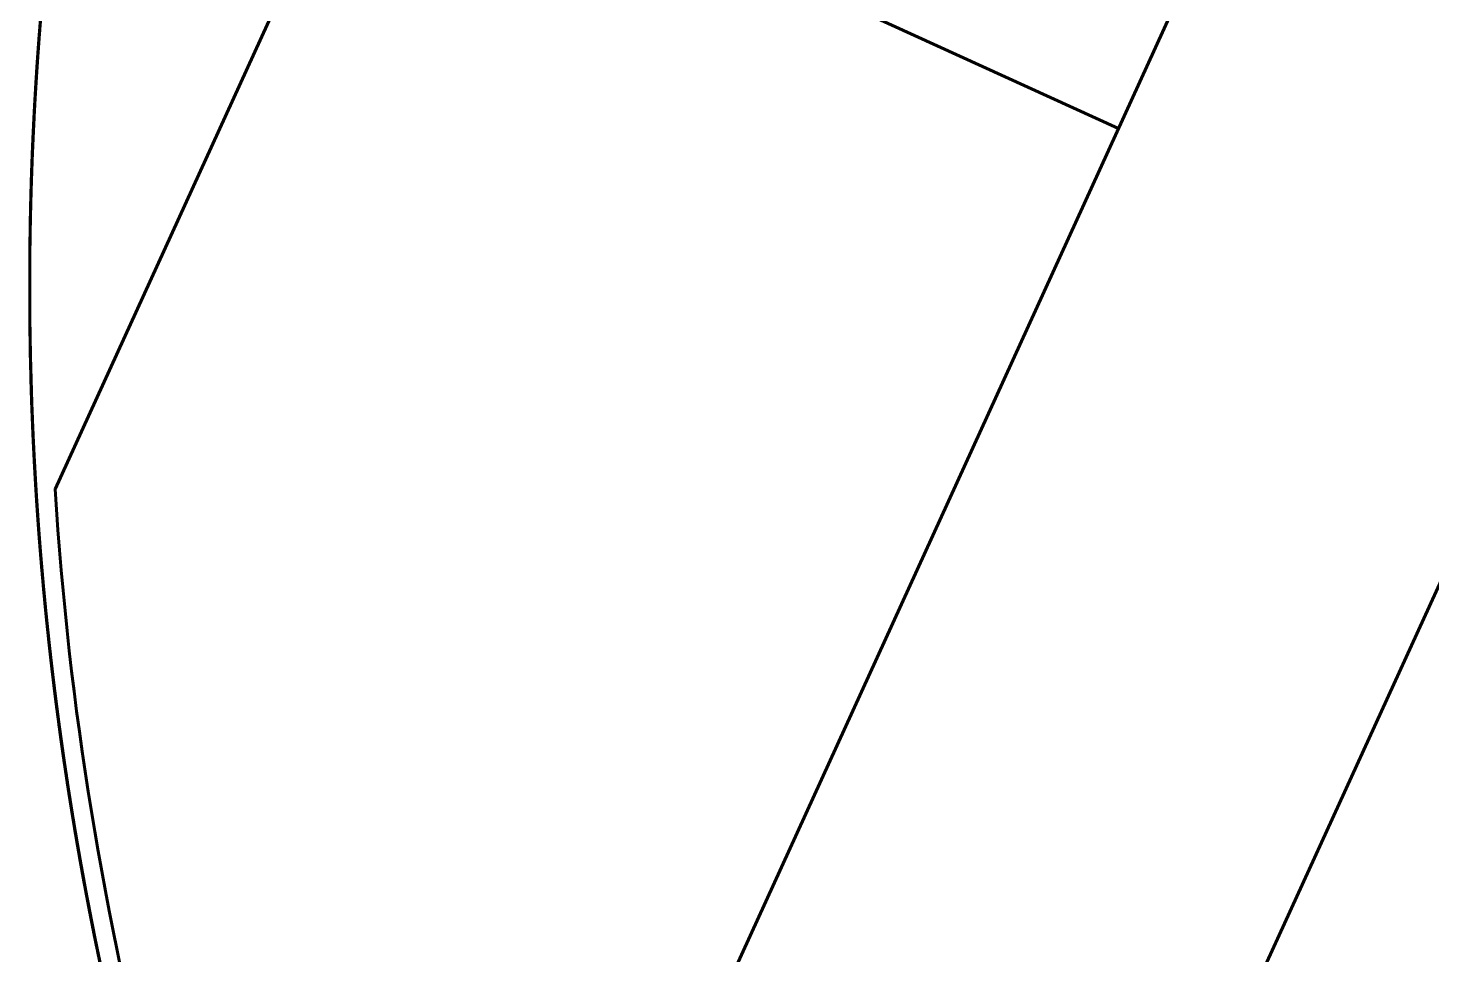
# Model space of a CAD drawing. Header units: millimetres. Extents: x 0 to 840, y 0 to 594.
# Drawn here: x 93.184 to 96.832, y 251.024 to 253.433 of the extents above; entities that cross this region are included whole.
import ezdxf

# ---------------------------------------------------------------- set-up
doc = ezdxf.new("R2010")
doc.units = ezdxf.units.MM
doc.linetypes.add('K5LT_BASIC', pattern=[0])
doc.layers.add('Системный слой', color=7, linetype='Continuous')

msp = doc.modelspace()

# ---------------------------------------------------------------- linework, layer by layer
at = {"layer": 'Системный слой', "color": 5, "linetype": 'K5LT_BASIC', "lineweight": 60, "true_color": 0x0000ff}
for p, q in [((100.47835, 262.95346), (93.21731, 247.03092)), ((101.61567, 262.43482), (94.35463, 246.51228)), ((94.91439, 255.87391), (93.25471, 252.23445)), ((96.018, 253.17247), (95.10814, 253.58739)), ((93.21406, 253.42494), (93.21291, 253.4099)), ((93.20832, 253.34646), (93.20521, 253.29901)), ((93.20497, 253.29528), (93.20351, 253.27129)), ((93.18924, 252.88739), (93.18875, 252.84788)), ((93.18975, 252.60589), (93.18997, 252.5941)), ((93.19189, 252.51504), (93.19226, 252.50275)), ((93.19288, 252.48298), (93.1941, 252.44779)), ((93.19355, 252.46324), (93.19397, 252.45149)), ((93.19737, 252.36875), (93.19813, 252.35273)), ((93.21654, 252.06802), (93.21952, 252.03235)), ((93.22128, 252.012), (93.22541, 251.96652)), ((93.25537, 251.69337), (93.25889, 251.66581)), ((93.25584, 251.68967), (93.25889, 251.66581)), ((93.25637, 251.68543), (93.26249, 251.63827)), ((93.25834, 251.67005), (93.26145, 251.64621)), ((93.25893, 251.66549), (93.26249, 251.63827)), ((93.25937, 251.66211), (93.26299, 251.63456)), ((93.31946, 251.27027), (93.32012, 251.26656)), ((93.31947, 251.27023), (93.32789, 251.22347)), ((93.31947, 251.27023), (93.32645, 251.23135)), ((93.32012, 251.26658), (93.32857, 251.21979)), ((93.3206, 251.26385), (93.32415, 251.24405))]:
    msp.add_line(p, q, dxfattribs=at)
msp.add_arc((101.73832, 252.76201), 8.5, 183.558416, 206.261997, dxfattribs=at)
for points, knots in [([(99.60669, 261.04203), (99.58233, 261.03576), (99.29992, 260.96172), (98.76682, 260.79236), (98.02918, 260.47944), (97.32403, 260.09893), (96.65753, 259.65418), (96.03552, 259.14906), (95.46345, 258.58802), (94.94634, 257.97596), (94.48869, 257.31824), (94.09454, 256.62063), (93.76732, 255.88922), (93.5099, 255.13043), (93.32454, 254.3509), (93.21285, 253.55745), (93.17583, 252.75704), (93.21378, 251.95667), (93.32639, 251.16336), (93.51266, 250.38404), (93.76588, 249.64046), (93.97681, 249.16697), (94.08896, 248.94235)], [0.9944152957, 0.9944152957, 0.9944152957, 0.9944152957, 0.9944302992, 0.9945894335, 0.9947485678, 0.9949077021, 0.9950668364, 0.9952259707, 0.995385105, 0.9955442393, 0.9957033736, 0.995862508, 0.9960216423, 0.9961807766, 0.9963399109, 0.9964990452, 0.9966581795, 0.9968173138, 0.9969764481, 0.9971355824, 0.9972947167, 0.997444463, 0.997444463, 0.997444463, 0.997444463]), ([(94.43906, 257.21435), (94.39288, 257.13864), (94.21249, 256.83228), (93.93047, 256.27682), (93.63611, 255.53158), (93.4127, 254.76209), (93.27777, 254.05656), (93.22833, 253.60832), (93.21406, 253.42494)], [0.95300248289, 0.95300248289, 0.95300248289, 0.95300248289, 0.95305537874, 0.95321451305, 0.95337364736, 0.95353278167, 0.95369191598, 0.95380162372, 0.95380162372, 0.95380162372, 0.95380162372]), ([(93.77876, 255.88416), (93.68231, 255.63827), (93.51135, 255.13503), (93.32593, 254.35826), (93.24449, 253.78333), (93.21766, 253.47124), (93.21406, 253.42494)], [0.5474236178, 0.5474236178, 0.5474236178, 0.5474236178, 0.5475811585, 0.54774029281, 0.54789942712, 0.5479271244, 0.5479271244, 0.5479271244, 0.5479271244]), ([(93.5475, 255.21412), (93.52972, 255.15475), (93.43885, 254.83876), (93.30738, 254.25721), (93.23724, 253.7153), (93.21501, 253.43715), (93.21406, 253.42494)], [0.98548180945, 0.98548180945, 0.98548180945, 0.98548180945, 0.98551877785, 0.98567791216, 0.98583704647, 0.98584434736, 0.98584434736, 0.98584434736, 0.98584434736]), ([(93.41387, 254.71291), (93.37108, 254.53031), (93.28197, 254.08455), (93.19727, 253.3676), (93.18313, 252.77796), (93.19363, 252.45575), (93.19598, 252.40022)], [0.97490405053, 0.97490405053, 0.97490405053, 0.97490405053, 0.97501591343, 0.97517504774, 0.97533418205, 0.97536732911, 0.97536732911, 0.97536732911, 0.97536732911]), ([(93.33093, 254.31707), (93.3122, 254.21584), (93.25152, 253.85105), (93.18792, 253.217), (93.18283, 252.41575), (93.25266, 251.61753), (93.37944, 250.92422), (93.49088, 250.50122), (93.53921, 250.33777)], [0.86817539014, 0.86817539014, 0.86817539014, 0.86817539014, 0.86823679185, 0.86839592616, 0.86855506047, 0.86871419478, 0.86887332909, 0.86897499228, 0.86897499228, 0.86897499228, 0.86897499228]), ([(93.33593, 254.34385), (93.29365, 254.11929), (93.24864, 253.8132), (93.22031, 253.50533), (93.21406, 253.42494)], [0.10982551316, 0.10982551316, 0.10982551316, 0.10982551316, 0.10996180777, 0.11000990144, 0.11000990144, 0.11000990144, 0.11000990144]), ([(93.3316, 254.32072), (93.32605, 254.29079), (93.27271, 253.99425), (93.23506, 253.69497), (93.21406, 253.42494)], [0.17391563845, 0.17391563845, 0.17391563845, 0.17391563845, 0.17393380013, 0.17409534869, 0.17409534869, 0.17409534869, 0.17409534869]), ([(93.32303, 254.27375), (93.2976, 254.13218), (93.25423, 253.85003), (93.22504, 253.56606), (93.21406, 253.42494)], [0.57979963221, 0.57979963221, 0.57979963221, 0.57979963221, 0.5798854233, 0.57996984802, 0.57996984802, 0.57996984802, 0.57996984802]), ([(93.29528, 254.11014), (93.27801, 254.00198), (93.24609, 253.7741), (93.22341, 253.54511), (93.21406, 253.42494)], [0.93230258622, 0.93230258622, 0.93230258622, 0.93230258622, 0.93236791852, 0.93243980797, 0.93243980797, 0.93243980797, 0.93243980797]), ([(93.28309, 254.03147), (93.26289, 253.8969), (93.23747, 253.69492), (93.21929, 253.49219), (93.21406, 253.42494)], [0.19533577087, 0.19533577087, 0.19533577087, 0.19533577087, 0.19541693189, 0.19545716446, 0.19545716446, 0.19545716446, 0.19545716446]), ([(93.27901, 254.00398), (93.2579, 253.86019), (93.20843, 253.45091), (93.17583, 252.77202), (93.20099, 252.22117), (93.22806, 251.93844), (93.22976, 251.9213)], [0.09921312429, 0.09921312429, 0.09921312429, 0.09921312429, 0.09929980904, 0.09945894335, 0.09961807766, 0.09962835305, 0.09962835305, 0.09962835305, 0.09962835305]), ([(93.27562, 253.98068), (93.25379, 253.82909), (93.2051, 253.41181), (93.17584, 252.72338), (93.20337, 252.18835), (93.22976, 251.9213)], [0.6332632008, 0.6332632008, 0.6332632008, 0.6332632008, 0.63335455124, 0.63351368555, 0.6336737469, 0.6336737469, 0.6336737469, 0.6336737469]), ([(93.27172, 253.95326), (93.24909, 253.7924), (93.2294, 253.61624), (93.2152, 253.43963), (93.21406, 253.42494)], [0.53714053573, 0.53714053573, 0.53714053573, 0.53714053573, 0.53723742839, 0.53724621652, 0.53724621652, 0.53724621652, 0.53724621652]), ([(93.26211, 253.88283), (93.25293, 253.81343), (93.23468, 253.66102), (93.22054, 253.50817), (93.21406, 253.42494)], [0.740091917014, 0.740091917014, 0.740091917014, 0.740091917014, 0.74013367282, 0.74018346619, 0.74018346619, 0.74018346619, 0.74018346619]), ([(93.26181, 253.88059), (93.25722, 253.84583), (93.23817, 253.69429), (93.22319, 253.54227), (93.21406, 253.42494)], [0.302175145202, 0.302175145202, 0.302175145202, 0.302175145202, 0.302196053469, 0.302266243221, 0.302266243221, 0.302266243221, 0.302266243221]), ([(93.25794, 253.85089), (93.25239, 253.80765), (93.23529, 253.66593), (93.22175, 253.5238), (93.21406, 253.42494)], [0.206052927302, 0.206052927302, 0.206052927302, 0.206052927302, 0.206078930618, 0.20613807233, 0.20613807233, 0.20613807233, 0.20613807233]), ([(93.24486, 253.74362), (93.23552, 253.66285), (93.22295, 253.53853), (93.21311, 253.41398), (93.21, 253.37046)], [0.900333424964, 0.900333424964, 0.900333424964, 0.900333424964, 0.900381922342, 0.900407947724, 0.900407947724, 0.900407947724, 0.900407947724]), ([(93.22416, 253.54405), (93.22115, 253.51124), (93.21538, 253.44417), (93.2104, 253.37703), (93.20807, 253.34273)], [0.804245147229, 0.804245147229, 0.804245147229, 0.804245147229, 0.804264799491, 0.80428530214, 0.80428530214, 0.80428530214, 0.80428530214]), ([(93.21406, 253.42494), (93.2107, 253.38175), (93.18901, 253.07237), (93.18323, 252.7024), (93.19682, 252.37639), (93.19991, 252.31698)], [0.69745983466, 0.69745983466, 0.69745983466, 0.69745983466, 0.69748567791, 0.69764481222, 0.69768029349, 0.69768029349, 0.69768029349, 0.69768029349]), ([(93.21406, 253.42494), (93.20374, 253.29225), (93.18204, 252.89285), (93.18954, 252.42104), (93.21497, 252.0837), (93.22124, 252.01251)], [0.84699254495, 0.84699254495, 0.84699254495, 0.84699254495, 0.84707192871, 0.84723106302, 0.84727368952, 0.84727368952, 0.84727368952, 0.84727368952]), ([(93.21406, 253.42494), (93.20333, 253.28693), (93.18172, 252.88215), (93.19015, 252.40784), (93.21583, 252.07336), (93.2219, 252.00499)], [0.66541711104, 0.66541711104, 0.66541711104, 0.66541711104, 0.66549968173, 0.66565881604, 0.66569975744, 0.66569975744, 0.66569975744, 0.66569975744]), ([(93.21406, 253.42494), (93.21112, 253.38707), (93.18951, 253.08305), (93.18337, 252.73162), (93.19509, 252.41871), (93.1972, 252.37244)], [0.87903526858, 0.87903526858, 0.87903526858, 0.87903526858, 0.87905792489, 0.8792170592, 0.87924468764, 0.87924468764, 0.87924468764, 0.87924468764]), ([(93.21406, 253.42494), (93.20681, 253.33167), (93.18476, 252.97195), (93.18564, 252.53546), (93.2069, 252.19363), (93.2126, 252.11817)], [0.59065075589, 0.59065075589, 0.59065075589, 0.59065075589, 0.59070655633, 0.59086569064, 0.59091082272, 0.59091082272, 0.59091082272, 0.59091082272]), ([(93.21406, 253.42494), (93.1941, 253.16831), (93.1836, 252.84468), (93.19146, 252.52128), (93.19383, 252.45526)], [0.35567078261, 0.35567078261, 0.35567078261, 0.35567078261, 0.35582431572, 0.35586372253, 0.35586372253, 0.35586372253, 0.35586372253]), ([(93.21406, 253.42494), (93.20598, 253.32102), (93.18656, 252.9941), (93.18595, 252.66641), (93.19426, 252.44337)], [0.22749988807, 0.22749988807, 0.22749988807, 0.22749988807, 0.22756206238, 0.22769519338, 0.22769519338, 0.22769519338, 0.22769519338]), ([(93.21406, 253.42494), (93.20579, 253.31853), (93.18683, 252.99698), (93.18606, 252.67469), (93.19368, 252.4595)], [0.67609801891, 0.67609801891, 0.67609801891, 0.67609801891, 0.67616168046, 0.67629011392, 0.67629011392, 0.67629011392, 0.67629011392]), ([(93.21406, 253.42494), (93.20518, 253.31072), (93.18955, 253.03928), (93.18688, 252.76736), (93.18967, 252.61012)], [0.94312071584, 0.94312071584, 0.94312071584, 0.94312071584, 0.94318905156, 0.94328285359, 0.94328285359, 0.94328285359, 0.94328285359]), ([(93.21406, 253.42494), (93.19574, 253.18927), (93.17758, 252.68727), (93.20365, 252.18551), (93.22976, 251.9213)], [0.00320082266, 0.00320082266, 0.00320082266, 0.00320082266, 0.0033418205, 0.00350018215, 0.00350018215, 0.00350018215, 0.00350018215]), ([(93.21406, 253.42494), (93.19883, 253.22904), (93.18726, 252.96122), (93.1883, 252.69328), (93.18947, 252.62187)], [0.82563072921, 0.82563072921, 0.82563072921, 0.82563072921, 0.82574793125, 0.82579053003, 0.82579053003, 0.82579053003, 0.82579053003]), ([(93.21406, 253.42494), (93.19739, 253.21057), (93.18512, 252.90315), (93.18944, 252.59568), (93.19224, 252.50329)], [0.72950255831, 0.72950255831, 0.72950255831, 0.72950255831, 0.7296308084, 0.72968594246, 0.72968594246, 0.72968594246, 0.72968594246]), ([(93.21406, 253.42494), (93.20311, 253.28409), (93.19294, 253.09189), (93.18928, 252.89952), (93.18876, 252.84841)], [0.03524354629, 0.03524354629, 0.03524354629, 0.03524354629, 0.03532781668, 0.03535830632, 0.03535830632, 0.03535830632, 0.03535830632]), ([(93.21406, 253.42494), (93.20825, 253.35014), (93.19746, 253.18301), (93.19159, 253.01563), (93.18984, 252.92321)], [0.686778926785, 0.686778926785, 0.686778926785, 0.686778926785, 0.686823679185, 0.686878813161, 0.686878813161, 0.686878813161, 0.686878813161]), ([(93.21406, 253.42494), (93.20968, 253.36861), (93.20076, 253.23706), (93.19489, 253.10533), (93.19253, 253.03003)], [0.78290709768, 0.78290709768, 0.78290709768, 0.78290709768, 0.782940802037, 0.782985737872, 0.782985737872, 0.782985737872, 0.782985737872]), ([(93.21406, 253.42494), (93.2062, 253.32386), (93.19832, 253.19223), (93.19348, 253.06048), (93.19253, 253.03004)], [0.857673452823, 0.857673452823, 0.857673452823, 0.857673452823, 0.857733927435, 0.857752091337, 0.857752091337, 0.857752091337, 0.857752091337]), ([(93.21406, 253.42494), (93.20987, 253.37109), (93.20206, 253.25661), (93.19656, 253.14199), (93.19429, 253.0813)], [0.334308966839, 0.334308966839, 0.334308966839, 0.334308966839, 0.33434118396, 0.334377408787, 0.334377408787, 0.334377408787, 0.334377408787]), ([(93.21406, 253.42494), (93.2101, 253.37393), (93.20241, 253.26212), (93.19692, 253.15017), (93.19459, 253.0893)], [0.964482531592, 0.964482531592, 0.964482531592, 0.964482531592, 0.964513049013, 0.964549380595, 0.964549380595, 0.964549380595, 0.964549380595]), ([(93.21406, 253.42494), (93.21335, 253.41584), (93.20534, 253.31066), (93.19928, 253.20533), (93.19537, 253.10906)], [0.259542611706, 0.259542611706, 0.259542611706, 0.259542611706, 0.259548058562, 0.259605529577, 0.259605529577, 0.259605529577, 0.259605529577]), ([(93.21406, 253.42494), (93.21029, 253.37642), (93.20301, 253.27118), (93.19768, 253.16583), (93.19537, 253.10906)], [0.515884400751, 0.515884400751, 0.515884400751, 0.515884400751, 0.515913430936, 0.515947318706, 0.515947318706, 0.515947318706, 0.515947318706]), ([(93.2138, 253.4216), (93.20871, 253.35572), (93.20186, 253.25157), (93.19692, 253.14732), (93.19537, 253.10906)], [0.419756896329, 0.419756896329, 0.419756896329, 0.419756896329, 0.419796308084, 0.419819147772, 0.419819147772, 0.419819147772, 0.419819147772]), ([(93.21406, 253.42494), (93.21233, 253.4027), (93.20514, 253.30532), (93.19962, 253.20781), (93.19636, 253.13255)], [0.34498987472, 0.34498987472, 0.34498987472, 0.34498987472, 0.345003182686, 0.345048118521, 0.345048118521, 0.345048118521, 0.345048118521]), ([(93.21406, 253.42494), (93.21131, 253.38956), (93.205, 253.30125), (93.20005, 253.21286), (93.19759, 253.15987)], [0.430437137735, 0.430437137735, 0.430437137735, 0.430437137735, 0.430458306811, 0.430489943296, 0.430489943296, 0.430489943296, 0.430489943296]), ([(93.21406, 253.42494), (93.21294, 253.41051), (93.20661, 253.32629), (93.20152, 253.24198), (93.19816, 253.17208)], [0.077967177793, 0.077967177793, 0.077967177793, 0.077967177793, 0.077975811585, 0.078017553761, 0.078017553761, 0.078017553761, 0.078017553761]), ([(93.21406, 253.42494), (93.21275, 253.40803), (93.20813, 253.34635), (93.20419, 253.28462), (93.20168, 253.23981)], [0.526565308633, 0.526565308633, 0.526565308633, 0.526565308633, 0.526575429663, 0.526602199802, 0.526602199802, 0.526602199802, 0.526602199802]), ([(93.21406, 253.42494), (93.21172, 253.39489), (93.20857, 253.35132), (93.20575, 253.30772), (93.2049, 253.29421)], [0.612012571648, 0.612012571648, 0.612012571648, 0.612012571648, 0.612030553788, 0.612038627863, 0.612038627863, 0.612038627863, 0.612038627863]), ([(93.20753, 253.33473), (93.19851, 253.20039), (93.18945, 252.99179), (93.18803, 252.78305), (93.18849, 252.70896)], [0.83632962108, 0.83632962108, 0.83632962108, 0.83632962108, 0.83640992998, 0.83645412223, 0.83645412223, 0.83645412223, 0.83645412223]), ([(93.20753, 253.33474), (93.2008, 253.23451), (93.19297, 253.07616), (93.18954, 252.91768), (93.18888, 252.85961)], [0.39841239647, 0.39841239647, 0.39841239647, 0.39841239647, 0.39847231063, 0.398506946088, 0.398506946088, 0.398506946088, 0.398506946088]), ([(93.2049, 253.29421), (93.19621, 253.15485), (93.18085, 252.74859), (93.19595, 252.29827), (93.22323, 251.98902), (93.22739, 251.94557)], [0.74020952235, 0.74020952235, 0.74020952235, 0.74020952235, 0.74029280713, 0.74045194144, 0.74047797784, 0.74047797784, 0.74047797784, 0.74047797784]), ([(93.20497, 253.29528), (93.19855, 253.19254), (93.1907, 253.01565), (93.18835, 252.83862), (93.18832, 252.76453)], [0.93246565111, 0.93246565111, 0.93246565111, 0.93246565111, 0.93252705283, 0.9325712451, 0.9325712451, 0.9325712451, 0.9325712451]), ([(93.20399, 253.27928), (93.19791, 253.17902), (93.18657, 252.91509), (93.18748, 252.65086), (93.19274, 252.48727)], [0.30229527385, 0.30229527385, 0.30229527385, 0.30229527385, 0.30235518778, 0.30245281434, 0.30245281434, 0.30245281434, 0.30245281434]), ([(93.19586, 253.12081), (93.18832, 252.94126), (93.18566, 252.68753), (93.1943, 252.43404), (93.19777, 252.36021)], [0.07802775842, 0.07802775842, 0.07802775842, 0.07802775842, 0.07813494589, 0.07817903181, 0.07817903181, 0.07817903181, 0.07817903181]), ([(93.19586, 253.12081), (93.1922, 253.03379), (93.18776, 252.86748), (93.18817, 252.70112), (93.18947, 252.62187)], [0.558668612873, 0.558668612873, 0.558668612873, 0.558668612873, 0.558720560153, 0.558767833044, 0.558767833044, 0.558767833044, 0.558767833044]), ([(93.19537, 253.10906), (93.19382, 253.0708), (93.18997, 252.95723), (93.18838, 252.8436), (93.18833, 252.76827)], [0.483904595019, 0.483904595019, 0.483904595019, 0.483904595019, 0.483927434755, 0.48397237064, 0.48397237064, 0.48397237064, 0.48397237064]), ([(93.1957, 253.11707), (93.19355, 253.06546), (93.19077, 252.97966), (93.18927, 252.89383), (93.18888, 252.85963)], [0.120752133837, 0.120752133837, 0.120752133837, 0.120752133837, 0.120782940802, 0.120803337093, 0.120803337093, 0.120803337093, 0.120803337093]), ([(93.19429, 253.0813), (93.18778, 252.90706), (93.18612, 252.66259), (93.19495, 252.41838), (93.19833, 252.34847)], [0.34505831666, 0.34505831666, 0.34505831666, 0.34505831666, 0.345162317, 0.34520406586, 0.34520406586, 0.34520406586, 0.34520406586]), ([(93.19459, 253.0893), (93.19226, 253.02844), (93.18817, 252.88048), (93.18793, 252.73247), (93.18912, 252.64538)], [0.024629487384, 0.024629487384, 0.024629487384, 0.024629487384, 0.024665817951, 0.024717764945, 0.024717764945, 0.024717764945, 0.024717764945]), ([(93.19343, 253.05753), (93.19161, 253.00476), (93.18938, 252.91692), (93.18851, 252.82907), (93.18838, 252.79401)], [0.473233939718, 0.473233939718, 0.473233939718, 0.473233939718, 0.473265436028, 0.473286344209, 0.473286344209, 0.473286344209, 0.473286344209]), ([(93.19253, 253.03004), (93.19157, 252.9996), (93.18971, 252.9282), (93.18875, 252.85678), (93.18849, 252.81582)], [0.387792144728, 0.387792144728, 0.387792144728, 0.387792144728, 0.387810311903, 0.387834745099, 0.387834745099, 0.387834745099, 0.387834745099]), ([(93.19041, 252.95099), (93.18857, 252.86783), (93.18724, 252.69078), (93.19141, 252.51378), (93.19517, 252.41999)], [0.90049144666, 0.90049144666, 0.90049144666, 0.90049144666, 0.90054105665, 0.90059704049, 0.90059704049, 0.90059704049, 0.90059704049]), ([(93.19013, 252.93752), (93.1891, 252.8877), (93.18816, 252.8076), (93.18834, 252.7275), (93.18857, 252.69723)], [0.28100146736, 0.28100146736, 0.28100146736, 0.28100146736, 0.281031190325, 0.281049244814, 0.281049244814, 0.281049244814, 0.281049244814]), ([(93.18962, 252.91097), (93.18946, 252.90169), (93.1851, 252.62565), (93.19558, 252.30452), (93.22277, 251.99402), (93.22703, 251.94934)], [0.29168765568, 0.29168765568, 0.29168765568, 0.29168765568, 0.29169318905, 0.29185232336, 0.29187909368, 0.29187909368, 0.29187909368, 0.29187909368]), ([(93.18984, 252.92321), (93.1881, 252.83079), (93.18767, 252.66834), (93.19187, 252.50595), (93.19454, 252.43601)], [0.804368799794, 0.804368799794, 0.804368799794, 0.804368799794, 0.8044239338, 0.80446568266, 0.80446568266, 0.80446568266, 0.80446568266]), ([(93.18936, 252.89489), (93.18831, 252.82758), (93.18789, 252.71537), (93.18968, 252.60317), (93.19075, 252.55831)], [0.270329036169, 0.270329036169, 0.270329036169, 0.270329036169, 0.270369191598, 0.270395961847, 0.270395961847, 0.270395961847, 0.270395961847]), ([(93.18835, 252.7843), (93.18822, 252.73283), (93.1888, 252.64165), (93.19085, 252.55049), (93.19201, 252.51081)], [0.622820985979, 0.622820985979, 0.622820985979, 0.622820985979, 0.622851686824, 0.622875368835, 0.622875368835, 0.622875368835, 0.622875368835]), ([(93.18832, 252.76453), (93.18831, 252.70647), (93.18916, 252.62062), (93.1913, 252.5348), (93.19213, 252.50703)], [0.708272179448, 0.708272179448, 0.708272179448, 0.708272179448, 0.708306810949, 0.708323383065, 0.708323383065, 0.708323383065, 0.708323383065]), ([(93.18833, 252.75277), (93.18838, 252.70647), (93.18928, 252.60869), (93.19186, 252.51094), (93.19368, 252.4595)], [0.441251819929, 0.441251819929, 0.441251819929, 0.441251819929, 0.441279439847, 0.441310140644, 0.441310140644, 0.441310140644, 0.441310140644]), ([(93.1884, 252.72502), (93.18932, 252.51378), (93.20014, 252.25236), (93.22293, 251.99188), (93.22775, 251.94189)], [0.92189819167, 0.92189819167, 0.92189819167, 0.92189819167, 0.92202418842, 0.92205414564, 0.92205414564, 0.92205414564, 0.92205414564]), ([(93.18849, 252.70896), (93.18895, 252.63487), (93.1909, 252.53319), (93.19467, 252.43156), (93.19582, 252.40398)], [0.067428755058, 0.067428755058, 0.067428755058, 0.067428755058, 0.067472947168, 0.067489412956, 0.067489412956, 0.067489412956, 0.067489412956]), ([(93.18857, 252.69723), (93.1888, 252.66695), (93.19014, 252.56258), (93.1934, 252.45824), (93.19668, 252.38422)], [0.889860993799, 0.889860993799, 0.889860993799, 0.889860993799, 0.889879057925, 0.889923250192, 0.889923250192, 0.889923250192, 0.889923250192]), ([(93.18867, 252.68545), (93.19016, 252.51911), (93.19989, 252.26402), (93.22102, 252.00969), (93.22976, 251.9213)], [0.9325869673, 0.9325869673, 0.9325869673, 0.9325869673, 0.93268618714, 0.93273916747, 0.93273916747, 0.93273916747, 0.93273916747]), ([(93.18906, 252.64966), (93.19016, 252.56649), (93.19535, 252.379), (93.20672, 252.19177), (93.21495, 252.08773)], [0.6869332035, 0.6869332035, 0.6869332035, 0.6869332035, 0.68698281349, 0.68704506479, 0.68704506479, 0.68704506479, 0.68704506479]), ([(93.18956, 252.6167), (93.19097, 252.53384), (93.19829, 252.30168), (93.21507, 252.06995), (93.22976, 251.9213)], [0.32378888802, 0.32378888802, 0.32378888802, 0.32378888802, 0.32383831954, 0.32392741846, 0.32392741846, 0.32392741846, 0.32392741846]), ([(93.18956, 252.6167), (93.19011, 252.58406), (93.19179, 252.51046), (93.19441, 252.43689), (93.19616, 252.39597)], [0.430597966795, 0.430597966795, 0.430597966795, 0.430597966795, 0.430617441121, 0.43064187419, 0.43064187419, 0.43064187419, 0.43064187419]), ([(93.18967, 252.61012), (93.19101, 252.5348), (93.19814, 252.30483), (93.21455, 252.07527), (93.22976, 251.9213)], [0.50536563083, 0.50536563083, 0.50536563083, 0.50536563083, 0.50541056652, 0.50550285237, 0.50550285237, 0.50550285237, 0.50550285237]), ([(93.18997, 252.5941), (93.19088, 252.54798), (93.19362, 252.44899), (93.19809, 252.35006), (93.20097, 252.29724)], [0.783072422251, 0.783072422251, 0.783072422251, 0.783072422251, 0.783099936346, 0.783131487057, 0.783131487057, 0.783131487057, 0.783131487057]), ([(93.18997, 252.5941), (93.19202, 252.48993), (93.20054, 252.26533), (93.21791, 252.04124), (93.22976, 251.9213)], [0.94328604045, 0.94328604045, 0.94328604045, 0.94328604045, 0.94334818587, 0.94342007534, 0.94342007534, 0.94342007534, 0.94342007534]), ([(93.19013, 252.58607), (93.19125, 252.53195), (93.19382, 252.44628), (93.19769, 252.36067), (93.19929, 252.32916)], [0.419923149576, 0.419923149576, 0.419923149576, 0.419923149576, 0.419955442394, 0.419974264128, 0.419974264128, 0.419974264128, 0.419974264128]), ([(93.19047, 252.57055), (93.19429, 252.40016), (93.21715, 251.96334), (93.28077, 251.47287), (93.34055, 251.15481), (93.3516, 251.09908)], [0.55877803905, 0.55877803905, 0.55877803905, 0.55877803905, 0.55887969446, 0.55903882877, 0.55907271654, 0.55907271654, 0.55907271654, 0.55907271654]), ([(93.19146, 252.53053), (93.19393, 252.43937), (93.2024, 252.24274), (93.21766, 252.04651), (93.2278, 251.94139)], [0.13154968424, 0.13154968424, 0.13154968424, 0.13154968424, 0.13160407384, 0.13166706244, 0.13166706244, 0.13166706244, 0.13166706244]), ([(93.19187, 252.51592), (93.19815, 252.2979), (93.23065, 251.81373), (93.34469, 251.06989), (93.53962, 250.29269), (93.79053, 249.5819), (93.99097, 249.1386), (94.08896, 248.94235)], [0.98602521946, 0.98602521946, 0.98602521946, 0.98602521946, 0.98615531509, 0.9863144494, 0.9864735837, 0.98663271801, 0.986763555, 0.986763555, 0.986763555, 0.986763555]), ([(93.19201, 252.51081), (93.19318, 252.47109), (93.19594, 252.39523), (93.19971, 252.31941), (93.20174, 252.28329)], [0.056787251329, 0.056787251329, 0.056787251329, 0.056787251329, 0.056810948441, 0.056832529361, 0.056832529361, 0.056832529361, 0.056832529361]), ([(93.19262, 252.49101), (93.19434, 252.43689), (93.20217, 252.2467), (93.21637, 252.05684), (93.22976, 251.9213)], [0.40926114937, 0.40926114937, 0.40926114937, 0.40926114937, 0.40929344367, 0.40937468148, 0.40937468148, 0.40937468148, 0.40937468148]), ([(93.19334, 252.46919), (93.19458, 252.43303), (93.19975, 252.30577), (93.20776, 252.17863), (93.21495, 252.08773)], [0.772416356761, 0.772416356761, 0.772416356761, 0.772416356761, 0.772437937619, 0.772492328039, 0.772492328039, 0.772492328039, 0.772492328039]), ([(93.19549, 252.412), (93.19955, 252.31305), (93.20825, 252.16402), (93.22085, 252.01528), (93.22553, 251.96526)], [0.654937749269, 0.654937749269, 0.654937749269, 0.654937749269, 0.654996817314, 0.655026782305, 0.655026782305, 0.655026782305, 0.655026782305]), ([(93.19616, 252.39597), (93.19746, 252.36572), (93.20336, 252.24315), (93.21191, 252.12072), (93.21984, 252.02862)], [0.676302755382, 0.676302755382, 0.676302755382, 0.676302755382, 0.676320814768, 0.676375948741, 0.676375948741, 0.676375948741, 0.676375948741]), ([(93.19706, 252.37552), (93.20004, 252.30975), (93.20735, 252.18102), (93.21758, 252.05249), (93.22328, 251.98967)], [0.302475048666, 0.302475048666, 0.302475048666, 0.302475048666, 0.302514322088, 0.302551948682, 0.302551948682, 0.302551948682, 0.302551948682]), ([(93.19737, 252.36875), (93.19895, 252.33441), (93.20466, 252.22484), (93.21248, 252.1154), (93.21884, 252.04033)], [0.761755436292, 0.761755436292, 0.761755436292, 0.761755436292, 0.761775938893, 0.761820874714, 0.761820874714, 0.761820874714, 0.761820874714]), ([(93.1974, 252.36816), (93.19971, 252.31801), (93.20616, 252.20066), (93.21503, 252.08346), (93.2209, 252.0164)], [0.217029250539, 0.217029250539, 0.217029250539, 0.217029250539, 0.217059197963, 0.217099348885, 0.217099348885, 0.217099348885, 0.217099348885]), ([(93.19753, 252.36546), (93.19932, 252.32688), (93.20721, 252.17863), (93.21896, 252.03061), (93.22976, 251.9213)], [0.580180655758, 0.580180655758, 0.580180655758, 0.580180655758, 0.580203691916, 0.580269207523, 0.580269207523, 0.580269207523, 0.580269207523]), ([(93.19758, 252.36436), (93.20083, 252.29448), (93.20841, 252.16565), (93.21891, 252.03703), (93.22433, 251.97819)], [0.569499967648, 0.569499967648, 0.569499967648, 0.569499967648, 0.569541693189, 0.56957693593, 0.56957693593, 0.56957693593, 0.56957693593]), ([(93.19795, 252.35647), (93.2019, 252.27321), (93.20932, 252.1539), (93.21923, 252.03477), (93.22246, 251.99874)], [0.024775236167, 0.024775236167, 0.024775236167, 0.024775236167, 0.02482495226, 0.024846532806, 0.024846532806, 0.024846532806, 0.024846532806]), ([(93.19933, 252.32827), (93.20093, 252.29676), (93.20628, 252.20194), (93.2132, 252.10722), (93.21852, 252.04402)], [0.398612624388, 0.398612624388, 0.398612624388, 0.398612624388, 0.39863144494, 0.398669270618, 0.398669270618, 0.398669270618, 0.398669270618]), ([(93.20206, 252.2775), (93.20408, 252.24194), (93.21006, 252.14702), (93.21763, 252.05221), (93.22298, 251.99296)], [0.751092693893, 0.751092693893, 0.751092693893, 0.751092693893, 0.751113940166, 0.751149421422, 0.751149421422, 0.751149421422, 0.751149421422]), ([(93.20394, 252.2455), (93.21328, 252.09119), (93.23188, 251.87927), (93.25837, 251.66825), (93.26619, 251.61072)], [0.0782018718, 0.0782018718, 0.0782018718, 0.0782018718, 0.0782940802, 0.07832871432, 0.07832871432, 0.07832871432, 0.07832871432]), ([(93.20394, 252.2455), (93.21375, 252.08337), (93.23239, 251.87436), (93.2587, 251.66626), (93.26502, 251.61937)], [0.34522456824, 0.34522456824, 0.34522456824, 0.34522456824, 0.34532145131, 0.34534967529, 0.34534967529, 0.34534967529, 0.34534967529]), ([(93.20458, 252.23498), (93.20656, 252.20293), (93.21149, 252.1299), (93.21735, 252.05693), (93.22093, 252.01599)], [0.387950294659, 0.387950294659, 0.387950294659, 0.387950294659, 0.387969446213, 0.387993956586, 0.387993956586, 0.387993956586, 0.387993956586]), ([(93.20614, 252.2103), (93.21074, 252.13921), (93.21818, 252.04283), (93.22726, 251.94659), (93.22976, 251.9213)], [0.911319697153, 0.911319697153, 0.911319697153, 0.911319697153, 0.911362189688, 0.911377351716, 0.911377351716, 0.911377351716, 0.911377351716]), ([(93.20642, 252.20604), (93.21115, 252.13352), (93.21855, 252.03857), (93.22754, 251.94376), (93.22976, 251.9213)], [0.281146982364, 0.281146982364, 0.281146982364, 0.281146982364, 0.281190324634, 0.281203786963, 0.281203786963, 0.281203786963, 0.281203786963]), ([(93.20666, 252.2023), (93.20891, 252.168), (93.2142, 252.09428), (93.22044, 252.02063), (93.22405, 251.98126)], [0.473404068718, 0.473404068718, 0.473404068718, 0.473404068718, 0.473424570338, 0.47344815361, 0.47344815361, 0.47344815361, 0.47344815361]), ([(93.20719, 252.19431), (93.21228, 252.11789), (93.21956, 252.02686), (93.22831, 251.93596), (93.22976, 251.9213)], [0.548172016303, 0.548172016303, 0.548172016303, 0.548172016303, 0.548217695735, 0.54822648389, 0.54822648389, 0.54822648389, 0.54822648389]), ([(93.20853, 252.17457), (93.21099, 252.13886), (93.21684, 252.06106), (93.22375, 251.98335), (93.2278, 251.94132)], [0.110258725582, 0.110258725582, 0.110258725582, 0.110258725582, 0.110280076385, 0.110305260119, 0.110305260119, 0.110305260119, 0.110305260119]), ([(93.20938, 252.16229), (93.21271, 252.11504), (93.21903, 252.03467), (93.22649, 251.95439), (93.22976, 251.9213)], [0.644306568642, 0.644306568642, 0.644306568642, 0.644306568642, 0.644334818587, 0.644354654788, 0.644354654788, 0.644354654788, 0.644354654788]), ([(93.21048, 252.14687), (93.21636, 252.06533), (93.22958, 251.91267), (93.24689, 251.76043), (93.25586, 251.68953)], [0.900651430735, 0.900651430735, 0.900651430735, 0.900651430735, 0.900700190961, 0.900742817478, 0.900742817478, 0.900742817478, 0.900742817478]), ([(93.21133, 252.13517), (93.21375, 252.1023), (93.21941, 252.03097), (93.22596, 251.95971), (93.22976, 251.9213)], [0.825887408001, 0.825887408001, 0.825887408001, 0.825887408001, 0.825907065563, 0.825930088701, 0.825930088701, 0.825930088701, 0.825930088701]), ([(93.21223, 252.12311), (93.21519, 252.08361), (93.2207, 252.01631), (93.22701, 251.94908), (93.22976, 251.9213)], [0.462738943691, 0.462738943691, 0.462738943691, 0.462738943691, 0.462762571611, 0.462779220875, 0.462779220875, 0.462779220875, 0.462779220875]), ([(93.21225, 252.12282), (93.21502, 252.0859), (93.2205, 252.01869), (93.22677, 251.95156), (93.22976, 251.9213)], [0.014140871468, 0.014140871468, 0.014140871468, 0.014140871468, 0.014162953533, 0.014181090035, 0.014181090035, 0.014181090035, 0.014181090035]), ([(93.21341, 252.10748), (93.21665, 252.06538), (93.22188, 252.0033), (93.22778, 251.94128), (93.22976, 251.9213)], [0.729764757231, 0.729764757231, 0.729764757231, 0.729764757231, 0.729789942712, 0.729801917803, 0.729801917803, 0.729801917803, 0.729801917803]), ([(93.21507, 252.08624), (93.21661, 252.06685), (93.22116, 252.01184), (93.22624, 251.95687), (93.22976, 251.9213)], [0.195723599387, 0.195723599387, 0.195723599387, 0.195723599387, 0.19573520051, 0.195756523948, 0.195756523948, 0.195756523948, 0.195756523948]), ([(93.22976, 251.9213), (93.24989, 251.7176), (93.27891, 251.50294), (93.31604, 251.28966), (93.31809, 251.27805)], [0.02486199792, 0.02486199792, 0.02486199792, 0.02486199792, 0.02498408657, 0.02499111962, 0.02499111962, 0.02499111962, 0.02499111962]), ([(93.22976, 251.9213), (93.24053, 251.81225), (93.25941, 251.65263), (93.28277, 251.49363), (93.29066, 251.44313)], [0.056904721532, 0.056904721532, 0.056904721532, 0.056904721532, 0.05697008275, 0.057000572773, 0.057000572773, 0.057000572773, 0.057000572773]), ([(93.22976, 251.9213), (93.24807, 251.73603), (93.27801, 251.50898), (93.31703, 251.28343), (93.32463, 251.24138)], [0.12099016881, 0.12099016881, 0.12099016881, 0.12099016881, 0.12110120942, 0.12112669652, 0.12112669652, 0.12112669652, 0.12112669652]), ([(93.22976, 251.9213), (93.23248, 251.89378), (93.25276, 251.69815), (93.2798, 251.50326), (93.30798, 251.3366)], [0.17439470818, 0.17439470818, 0.17439470818, 0.17439470818, 0.17441120306, 0.17451201651, 0.17451201651, 0.17451201651, 0.17451201651]), ([(93.22976, 251.9213), (93.23689, 251.84911), (93.24923, 251.73863), (93.26372, 251.62842), (93.26901, 251.59017)], [0.249161063316, 0.249161063316, 0.249161063316, 0.249161063316, 0.249204328454, 0.24922736418, 0.24922736418, 0.24922736418, 0.24922736418]), ([(93.22976, 251.9213), (93.23066, 251.91221), (93.24146, 251.8046), (93.25431, 251.69719), (93.26778, 251.59909)], [0.270522879078, 0.270522879078, 0.270522879078, 0.270522879078, 0.270528325907, 0.270587389884, 0.270587389884, 0.270587389884, 0.270587389884]), ([(93.22976, 251.9213), (93.2439, 251.77822), (93.26323, 251.62274), (93.28682, 251.4679), (93.28878, 251.45521)], [0.494821944503, 0.494821944503, 0.494821944503, 0.494821944503, 0.494907702101, 0.494915364497, 0.494915364497, 0.494915364497, 0.494915364497]), ([(93.22976, 251.9213), (93.23454, 251.87286), (93.24507, 251.77485), (93.2573, 251.67703), (93.26392, 251.62757)], [0.526864668123, 0.526864668123, 0.526864668123, 0.526864668123, 0.526893698282, 0.526923463783, 0.526923463783, 0.526923463783, 0.526923463783]), ([(93.22976, 251.9213), (93.23143, 251.90441), (93.2367, 251.85266), (93.24244, 251.80095), (93.24652, 251.76614)], [0.537545576005, 0.537545576005, 0.537545576005, 0.537545576005, 0.537555697008, 0.537576605224, 0.537576605224, 0.537576605224, 0.537576605224]), ([(93.22976, 251.9213), (93.24208, 251.79665), (93.26205, 251.63159), (93.28683, 251.46723), (93.29323, 251.42676)], [0.590950115393, 0.590950115393, 0.590950115393, 0.590950115393, 0.591024824952, 0.59104926009, 0.59104926009, 0.59104926009, 0.59104926009]), ([(93.22976, 251.9213), (93.23584, 251.85975), (93.25052, 251.72603), (93.26835, 251.5927), (93.2789, 251.52081)], [0.612311931139, 0.612311931139, 0.612311931139, 0.612311931139, 0.612348822406, 0.612392161749, 0.612392161749, 0.612392161749, 0.612392161749]), ([(93.22976, 251.9213), (93.23272, 251.8913), (93.24405, 251.78248), (93.25748, 251.67389), (93.26829, 251.59538)], [0.62299283902, 0.62299283902, 0.62299283902, 0.62299283902, 0.623010821133, 0.623058094024, 0.623058094024, 0.623058094024, 0.623058094024]), ([(93.22976, 251.9213), (93.23402, 251.87818), (93.24728, 251.75363), (93.26328, 251.62938), (93.27491, 251.54829)], [0.708440102035, 0.708440102035, 0.708440102035, 0.708440102035, 0.708465945258, 0.708514811631, 0.708514811631, 0.708514811631, 0.708514811631]), ([(93.22976, 251.9213), (93.2309, 251.90973), (93.23645, 251.85475), (93.24253, 251.79982), (93.24766, 251.75649)], [0.719121009918, 0.719121009918, 0.719121009918, 0.719121009918, 0.719127943985, 0.719153970666, 0.719153970666, 0.719153970666, 0.719153970666]), ([(93.22976, 251.9213), (93.23843, 251.83352), (93.25371, 251.70003), (93.27213, 251.56696), (93.27882, 251.52131)], [0.783206457175, 0.783206457175, 0.783206457175, 0.783206457175, 0.783259070656, 0.783286585631, 0.783286585631, 0.783286585631, 0.783286585631]), ([(93.22976, 251.9213), (93.23531, 251.86506), (93.25987, 251.63943), (93.2934, 251.41487), (93.3236, 251.24713)], [0.79388736505, 0.79388736505, 0.79388736505, 0.79388736505, 0.79392106938, 0.79402273256, 0.79402273256, 0.79402273256, 0.79402273256]), ([(93.22976, 251.9213), (93.2322, 251.89661), (93.24109, 251.81046), (93.25129, 251.72445), (93.25923, 251.66316)], [0.804568272932, 0.804568272932, 0.804568272932, 0.804568272932, 0.80458306811, 0.804619932014, 0.804619932014, 0.804619932014, 0.804619932014]), ([(93.22976, 251.9213), (93.24596, 251.7573), (93.27766, 251.50983), (93.32014, 251.26405), (93.33579, 251.18092)], [0.84729190445, 0.84729190445, 0.84729190445, 0.84729190445, 0.84739019733, 0.84744065722, 0.84744065722, 0.84744065722, 0.84744065722]), ([(93.22976, 251.9213), (93.23349, 251.8835), (93.244, 251.78391), (93.25626, 251.68451), (93.26454, 251.62291)], [0.890015535947, 0.890015535947, 0.890015535947, 0.890015535947, 0.890038192234, 0.89007526698, 0.89007526698, 0.89007526698, 0.89007526698]), ([(93.22976, 251.9213), (93.25038, 251.71264), (93.28706, 251.44311), (93.33652, 251.1758), (93.3485, 251.1148)], [0.9220582596, 0.9220582596, 0.9220582596, 0.9220582596, 0.92218332272, 0.92222039734, 0.92222039734, 0.92222039734, 0.92222039734]), ([(93.23009, 251.91796), (93.23348, 251.88375), (93.24331, 251.79041), (93.25468, 251.69724), (93.26249, 251.63827)], [0.441418071838, 0.441418071838, 0.441418071838, 0.441418071838, 0.441438574157, 0.441474055411, 0.441474055411, 0.441474055411, 0.441474055411]), ([(93.23088, 251.90999), (93.25193, 251.69981), (93.2889, 251.43144), (93.33853, 251.1653), (93.35004, 251.10694)], [0.74048508564, 0.74048508564, 0.74048508564, 0.74048508564, 0.74061107575, 0.74064655701, 0.74064655701, 0.74064655701, 0.74064655701]), ([(93.23182, 251.90073), (93.23627, 251.85668), (93.27001, 251.54744), (93.36403, 250.97663), (93.52897, 250.3487), (93.65046, 249.98674), (93.68922, 249.87855)], [0.97546690868, 0.97546690868, 0.97546690868, 0.97546690868, 0.97549331636, 0.97565245067, 0.97581158498, 0.97588013364, 0.97588013364, 0.97588013364, 0.97588013364]), ([(93.2337, 251.88234), (93.23846, 251.83628), (93.24872, 251.74442), (93.26046, 251.65273), (93.26669, 251.60702)], [0.163721584333, 0.163721584333, 0.163721584333, 0.163721584333, 0.163749204329, 0.163776718144, 0.163776718144, 0.163776718144, 0.163776718144]), ([(93.2342, 251.87749), (93.24044, 251.81746), (93.25159, 251.72027), (93.26441, 251.62328), (93.26957, 251.58616)], [0.697767949567, 0.697767949567, 0.697767949567, 0.697767949567, 0.697803946531, 0.697826298304, 0.697826298304, 0.697826298304, 0.697826298304]), ([(93.2366, 251.85474), (93.24249, 251.79948), (93.25413, 251.69969), (93.26752, 251.60013), (93.27385, 251.55569)], [0.067598932228, 0.067598932228, 0.067598932228, 0.067598932228, 0.067632081477, 0.0676588514, 0.0676588514, 0.0676588514, 0.0676588514]), ([(93.2366, 251.85474), (93.25901, 251.64469), (93.2964, 251.38574), (93.34558, 251.12893), (93.35547, 251.07969)], [0.64436795761, 0.64436795761, 0.64436795761, 0.64436795761, 0.6444939529, 0.64452391012, 0.64452391012, 0.64452391012, 0.64452391012]), ([(93.23785, 251.84304), (93.24509, 251.7761), (93.26364, 251.62164), (93.2864, 251.46773), (93.30065, 251.38065)], [0.601646665895, 0.601646665895, 0.601646665895, 0.601646665895, 0.601686823679, 0.601739454441, 0.601739454441, 0.601739454441, 0.601739454441]), ([(93.23786, 251.84303), (93.24226, 251.8023), (93.25073, 251.72887), (93.26015, 251.65556), (93.26454, 251.62291)], [0.430752142264, 0.430752142264, 0.430752142264, 0.430752142264, 0.43077657543, 0.430796227826, 0.430796227826, 0.430796227826, 0.430796227826]), ([(93.23826, 251.83931), (93.24766, 251.75272), (93.27774, 251.5102), (93.3182, 251.26912), (93.3485, 251.1148)], [0.95411737178, 0.95411737178, 0.95411737178, 0.95411737178, 0.95416931891, 0.9542631209, 0.9542631209, 0.9542631209, 0.9542631209]), ([(93.24002, 251.82326), (93.26146, 251.6291), (93.29718, 251.3833), (93.34353, 251.13942), (93.35389, 251.08755)], [0.82594968689, 0.82594968689, 0.82594968689, 0.82594968689, 0.82606619987, 0.82609775058, 0.82609775058, 0.82609775058, 0.82609775058]), ([(93.24047, 251.81913), (93.25868, 251.65503), (93.28787, 251.44711), (93.32468, 251.24048), (93.33288, 251.19646)], [0.20645785728, 0.20645785728, 0.20645785728, 0.20645785728, 0.20655633355, 0.20658303996, 0.20658303996, 0.20658303996, 0.20658303996]), ([(93.24143, 251.81058), (93.24652, 251.76511), (93.27438, 251.53315), (93.31174, 251.30241), (93.34786, 251.11806)], [0.96480402636, 0.96480402636, 0.96480402636, 0.96480402636, 0.96483131763, 0.96494336971, 0.96494336971, 0.96494336971, 0.96494336971]), ([(93.24443, 251.78413), (93.2559, 251.6845), (93.28568, 251.46059), (93.32431, 251.23801), (93.3485, 251.1148)], [0.94344750327, 0.94344750327, 0.94344750327, 0.94344750327, 0.94350732018, 0.94358221354, 0.94358221354, 0.94358221354, 0.94358221354]), ([(93.24443, 251.78408), (93.2689, 251.57159), (93.31596, 251.26465), (93.37963, 250.96091), (93.401, 250.8669)], [0.81527661755, 0.81527661755, 0.81527661755, 0.81527661755, 0.81540420115, 0.81546170171, 0.81546170171, 0.81546170171, 0.81546170171]), ([(93.24536, 251.77612), (93.26302, 251.62398), (93.29096, 251.42914), (93.3256, 251.23545), (93.3336, 251.19259)], [0.65506459288, 0.65506459288, 0.65506459288, 0.65506459288, 0.65515595162, 0.65518195303, 0.65518195303, 0.65518195303, 0.65518195303]), ([(93.24585, 251.77187), (93.2515, 251.7234), (93.25887, 251.66455), (93.26686, 251.60579), (93.26829, 251.59538)], [0.420085470776, 0.420085470776, 0.420085470776, 0.420085470776, 0.420114576703, 0.420120844226, 0.420120844226, 0.420120844226, 0.420120844226]), ([(93.24766, 251.75649), (93.25371, 251.70537), (93.26497, 251.61714), (93.2776, 251.52909), (93.28317, 251.49203)], [0.687111246958, 0.687111246958, 0.687111246958, 0.687111246958, 0.687141947804, 0.687164300967, 0.687164300967, 0.687164300967, 0.687164300967]), ([(93.24956, 251.74057), (93.27243, 251.55048), (93.30932, 251.31182), (93.35625, 251.07505), (93.36638, 251.02619)], [0.54826263168, 0.54826263168, 0.54826263168, 0.54826263168, 0.54837683004, 0.54840659544, 0.54840659544, 0.54840659544, 0.54840659544]), ([(93.25598, 251.68853), (93.26356, 251.62865), (93.2786, 251.5191), (93.29577, 251.40986), (93.304, 251.36032)], [0.676443952058, 0.676443952058, 0.676443952058, 0.676443952058, 0.676479949077, 0.676509906302, 0.676509906302, 0.676509906302, 0.676509906302]), ([(93.26316, 251.63325), (93.2739, 251.55265), (93.30085, 251.37018), (93.3337, 251.18867), (93.3539, 251.08755)], [0.93279682406, 0.93279682406, 0.93279682406, 0.93279682406, 0.93284532145, 0.93290682943, 0.93290682943, 0.93290682943, 0.93290682943]), ([(93.26619, 251.61073), (93.27545, 251.54261), (93.30101, 251.37012), (93.33184, 251.19847), (93.35243, 251.09489)], [0.03560508009, 0.03560508009, 0.03560508009, 0.03560508009, 0.0356460853, 0.03570908034, 0.03570908034, 0.03570908034, 0.03570908034]), ([(93.26939, 251.58744), (93.27555, 251.54298), (93.29262, 251.42668), (93.31208, 251.31074), (93.32502, 251.23924)], [0.580336055939, 0.580336055939, 0.580336055939, 0.580336055939, 0.580362826225, 0.580406168661, 0.580406168661, 0.580406168661, 0.580406168661]), ([(93.27325, 251.55992), (93.28196, 251.49856), (93.29929, 251.38539), (93.31889, 251.2726), (93.32835, 251.22096)], [0.751236106075, 0.751236106075, 0.751236106075, 0.751236106075, 0.751273074475, 0.751304388272, 0.751304388272, 0.751304388272, 0.751304388272]), ([(93.27385, 251.55569), (93.28018, 251.51126), (93.29585, 251.4072), (93.31344, 251.30344), (93.32415, 251.24405)], [0.217191561662, 0.217191561662, 0.217191561662, 0.217191561662, 0.217218332273, 0.217254329312, 0.217254329312, 0.217254329312, 0.217254329312]), ([(93.2772, 251.53243), (93.29088, 251.43831), (93.31989, 251.25967), (93.35456, 251.08205), (93.37227, 250.99805)], [0.37740985368, 0.37740985368, 0.37740985368, 0.37740985368, 0.3774665818, 0.37751778524, 0.37751778524, 0.37751778524, 0.37751778524]), ([(93.2789, 251.52079), (93.28407, 251.48555), (93.31086, 251.31055), (93.34309, 251.13642), (93.37227, 250.99805)], [0.66579670409, 0.66579670409, 0.66579670409, 0.66579670409, 0.66581795035, 0.66590229791, 0.66590229791, 0.66590229791, 0.66590229791]), ([(93.28124, 251.50493), (93.28726, 251.46442), (93.30294, 251.36393), (93.3204, 251.26374), (93.33147, 251.20403)], [0.30264902323, 0.30264902323, 0.30264902323, 0.30264902323, 0.302673456397, 0.302709681225, 0.302709681225, 0.302709681225, 0.302709681225]), ([(93.28298, 251.49331), (93.28964, 251.44892), (93.30201, 251.37063), (93.31548, 251.29253), (93.32152, 251.25869)], [0.569674057223, 0.569674057223, 0.569674057223, 0.569674057223, 0.569700827499, 0.569721332043, 0.569721332043, 0.569721332043, 0.569721332043]), ([(93.29048, 251.44427), (93.29606, 251.40852), (93.31427, 251.29641), (93.33472, 251.18468), (93.34969, 251.10874)], [0.836706617711, 0.836706617711, 0.836706617711, 0.836706617711, 0.8367281986, 0.83677436285, 0.83677436285, 0.83677436285, 0.83677436285]), ([(93.29265, 251.43047), (93.30294, 251.3652), (93.31994, 251.26492), (93.33873, 251.16498), (93.34553, 251.13001)], [0.195854923064, 0.195854923064, 0.195854923064, 0.195854923064, 0.195894334819, 0.195915581034, 0.195915581034, 0.195915581034, 0.195915581034]), ([(93.29323, 251.42676), (93.29963, 251.3863), (93.31105, 251.31725), (93.32333, 251.24835), (93.32856, 251.21979)], [0.473559273424, 0.473559273424, 0.473559273424, 0.473559273424, 0.473583704647, 0.473601019539, 0.473601019539, 0.473601019539, 0.473601019539]), ([(93.29702, 251.40303), (93.30899, 251.32865), (93.32648, 251.22846), (93.34576, 251.1286), (93.35087, 251.10275)], [0.099732276204, 0.099732276204, 0.099732276204, 0.099732276204, 0.099777211967, 0.099792934139, 0.099792934139, 0.099792934139, 0.099792934139]), ([(93.29702, 251.40303), (93.3031, 251.36522), (93.32475, 251.23631), (93.34934, 251.10791), (93.3682, 251.01743)], [0.291988617951, 0.291988617951, 0.291988617951, 0.291988617951, 0.292011457671, 0.292066584746, 0.292066584746, 0.292066584746, 0.292066584746]), ([(93.29821, 251.39564), (93.30854, 251.33182), (93.32903, 251.21378), (93.35199, 251.09619), (93.36308, 251.04217)], [0.911482762057, 0.911482762057, 0.911482762057, 0.911482762057, 0.911521323997, 0.911554219276, 0.911554219276, 0.911554219276, 0.911554219276]), ([(93.29838, 251.3946), (93.30826, 251.33359), (93.32078, 251.26131), (93.33422, 251.18921), (93.33636, 251.17787)], [0.462884842081, 0.462884842081, 0.462884842081, 0.462884842081, 0.46292170592, 0.462928590191, 0.462928590191, 0.462928590191, 0.462928590191]), ([(93.30078, 251.37986), (93.31423, 251.29777), (93.33213, 251.19764), (93.35182, 251.09785), (93.35547, 251.07969)], [0.633782336794, 0.633782336794, 0.633782336794, 0.633782336794, 0.633831954169, 0.633843002243, 0.633843002243, 0.633843002243, 0.633843002243]), ([(93.30288, 251.36709), (93.31273, 251.30755), (93.32985, 251.2104), (93.34865, 251.11356), (93.3562, 251.07602)], [0.729913079977, 0.729913079977, 0.729913079977, 0.729913079977, 0.729949077021, 0.729971916726, 0.729971916726, 0.729971916726, 0.729971916726]), ([(93.30727, 251.34082), (93.31541, 251.29252), (93.33335, 251.19138), (93.35312, 251.09057), (93.36396, 251.03793)], [0.281320245431, 0.281320245431, 0.281320245431, 0.281320245431, 0.281349458944, 0.281381514846, 0.281381514846, 0.281381514846, 0.281381514846]), ([(93.30912, 251.32987), (93.32154, 251.25679), (93.35135, 251.09417), (93.38586, 250.93247), (93.40633, 250.84361)], [0.90081511013, 0.90081511013, 0.90081511013, 0.90081511013, 0.900859325271, 0.900913715692, 0.900913715692, 0.900913715692, 0.900913715692]), ([(93.31193, 251.31342), (93.3218, 251.25603), (93.34029, 251.15468), (93.36061, 251.05369), (93.36978, 251.00987)], [0.185197599326, 0.185197599326, 0.185197599326, 0.185197599326, 0.185232336092, 0.185259042555, 0.185259042555, 0.185259042555, 0.185259042555]), ([(93.31337, 251.30509), (93.32773, 251.22205), (93.35785, 251.062), (93.39253, 250.90288), (93.41032, 250.82635)], [0.804691936986, 0.804691936986, 0.804691936986, 0.804691936986, 0.804742202419, 0.804789066353, 0.804789066353, 0.804789066353, 0.804789066353]), ([(93.34265, 251.14488), (93.35081, 251.1025), (93.36942, 251.00966), (93.38958, 250.91714), (93.401, 250.8669)], [0.890171582159, 0.890171582159, 0.890171582159, 0.890171582159, 0.890197326544, 0.890228056854, 0.890228056854, 0.890228056854, 0.890228056854]), ([(93.36098, 251.05247), (93.36283, 251.04339), (93.37715, 250.97378), (93.39234, 250.90435), (93.40621, 250.84412)], [0.441592181831, 0.441592181831, 0.441592181831, 0.441592181831, 0.441597708466, 0.441634572332, 0.441634572332, 0.441634572332, 0.441634572332])]:
    msp.add_open_spline(points, degree=3, knots=knots, dxfattribs=at)
for points in [[(93.22751, 253.5797), (93.22256, 253.52815), (93.21808, 253.47657), (93.21406, 253.42494)], [(93.21406, 253.42494), (93.20588, 253.31974), (93.19965, 253.21438), (93.19537, 253.10894)], [(93.21406, 253.42494), (93.20589, 253.31978), (93.19965, 253.21446), (93.19537, 253.10906)], [(93.21406, 253.42494), (93.20651, 253.32777), (93.20061, 253.23046), (93.19638, 253.13308)], [(93.21406, 253.42494), (93.21152, 253.39222), (93.20916, 253.35949), (93.20699, 253.32674)], [(93.21406, 253.42494), (93.21152, 253.39222), (93.20916, 253.35949), (93.20699, 253.32674)], [(93.20753, 253.33473), (93.20611, 253.31359), (93.20477, 253.29244), (93.20351, 253.27129)], [(93.19204, 253.01401), (93.19079, 252.97182), (93.18986, 252.92962), (93.18924, 252.88741)], [(93.19013, 252.93752), (93.18905, 252.88503), (93.18845, 252.83252), (93.18834, 252.78002)], [(93.18936, 252.89489), (93.18897, 252.86978), (93.18869, 252.84467), (93.18852, 252.81956)], [(93.18837, 252.73279), (93.18893, 252.57026), (93.19412, 252.40774), (93.20394, 252.2455)], [(93.18901, 252.6534), (93.19051, 252.53586), (93.19443, 252.41835), (93.20076, 252.30098)], [(93.18967, 252.61012), (93.19014, 252.58377), (93.19073, 252.55741), (93.19144, 252.53106)], [(93.18997, 252.5941), (93.19119, 252.53195), (93.19309, 252.46982), (93.19567, 252.40771)], [(93.19021, 252.5822), (93.19121, 252.53471), (93.19261, 252.48722), (93.1944, 252.43975)], [(93.19021, 252.5822), (93.19102, 252.54397), (93.19208, 252.50573), (93.1934, 252.46751)], [(93.1903, 252.57807), (93.19133, 252.53053), (93.19275, 252.48299), (93.19456, 252.43548)], [(93.19146, 252.53053), (93.1925, 252.49225), (93.19379, 252.45398), (93.19534, 252.41572)], [(93.19146, 252.53053), (93.19217, 252.50418), (93.19301, 252.47784), (93.19397, 252.45149)], [(93.19189, 252.51504), (93.19258, 252.49115), (93.19337, 252.46725), (93.19426, 252.44337)], [(93.19226, 252.50275), (93.1933, 252.4684), (93.19455, 252.43405), (93.196, 252.39971)], [(93.20394, 252.2455), (93.21049, 252.13728), (93.2191, 252.02919), (93.22976, 251.9213)], [(93.20458, 252.23498), (93.21105, 252.13028), (93.21944, 252.02569), (93.22976, 251.9213)], [(93.20773, 252.18632), (93.21116, 252.13553), (93.21504, 252.08477), (93.21937, 252.03404)], [(93.20908, 252.16659), (93.21294, 252.11135), (93.21733, 252.05615), (93.22226, 252.00099)], [(93.21281, 252.11543), (93.21421, 252.09696), (93.21567, 252.0785), (93.21719, 252.06004)], [(93.21313, 252.11117), (93.21555, 252.07955), (93.21814, 252.04795), (93.2209, 252.01636)], [(93.21375, 252.10318), (93.21537, 252.08222), (93.21706, 252.06128), (93.21884, 252.04033)], [(93.21403, 252.09945), (93.21659, 252.0666), (93.21933, 252.03376), (93.22226, 252.00094)], [(93.23615, 251.85896), (93.24856, 251.74207), (93.26339, 251.62544), (93.28061, 251.50916)], [(93.24089, 251.81541), (93.24575, 251.77176), (93.25095, 251.72814), (93.25648, 251.68457)], [(93.24585, 251.77187), (93.24878, 251.74671), (93.25183, 251.72157), (93.25498, 251.69644)], [(93.24672, 251.76446), (93.25181, 251.72112), (93.25723, 251.67782), (93.26299, 251.63456)], [(93.25001, 251.73686), (93.25571, 251.68965), (93.2618, 251.64249), (93.26829, 251.59538)], [(93.25149, 251.72466), (93.25469, 251.6985), (93.25801, 251.67235), (93.26145, 251.64621)], [(93.25149, 251.72466), (93.25773, 251.67357), (93.26444, 251.62253), (93.2716, 251.57156)], [(93.25161, 251.72369), (93.25561, 251.69099), (93.2598, 251.65831), (93.26418, 251.62566)], [(93.25384, 251.70557), (93.25662, 251.6833), (93.25948, 251.66104), (93.26242, 251.6388)], [(93.25437, 251.70133), (93.25684, 251.68159), (93.25938, 251.66187), (93.26198, 251.64215)], [(93.25437, 251.70133), (93.25954, 251.66002), (93.265, 251.61875), (93.27077, 251.57752)], [(93.255, 251.69636), (93.25793, 251.67295), (93.26097, 251.64956), (93.26411, 251.62618)], [(93.255, 251.69636), (93.25807, 251.67186), (93.26126, 251.64738), (93.26454, 251.62291)], [(93.25537, 251.69337), (93.25833, 251.66987), (93.26139, 251.64638), (93.26455, 251.62291)], [(93.25841, 251.66953), (93.26109, 251.64868), (93.26386, 251.62785), (93.26669, 251.60702)], [(93.26411, 251.62618), (93.26638, 251.6092), (93.26871, 251.59223), (93.27108, 251.57527)], [(93.28893, 251.45422), (93.30046, 251.37977), (93.31296, 251.30548), (93.32645, 251.23136)], [(93.28893, 251.45422), (93.29294, 251.42832), (93.29707, 251.40243), (93.30132, 251.37657)], [(93.28999, 251.44743), (93.29695, 251.40271), (93.30426, 251.35804), (93.31193, 251.31343)], [(93.29702, 251.40303), (93.30667, 251.34307), (93.31696, 251.28321), (93.32789, 251.22347)], [(93.30078, 251.37986), (93.31617, 251.28593), (93.33312, 251.19226), (93.35164, 251.0989)], [(93.30297, 251.36658), (93.30892, 251.33058), (93.31511, 251.29462), (93.32152, 251.25869)], [(93.30532, 251.35241), (93.31425, 251.29901), (93.32368, 251.24569), (93.33362, 251.19247)], [(93.31058, 251.32131), (93.31415, 251.30042), (93.3178, 251.27955), (93.32152, 251.25869)], [(93.31067, 251.3208), (93.3173, 251.282), (93.32421, 251.24324), (93.33138, 251.20454)], [(93.31392, 251.30189), (93.31846, 251.27573), (93.32311, 251.24959), (93.32789, 251.22347)], [(93.31393, 251.30185), (93.31755, 251.28096), (93.32125, 251.26009), (93.32502, 251.23924)], [(93.31393, 251.30185), (93.31755, 251.28096), (93.32125, 251.26009), (93.32502, 251.23924)], [(93.31393, 251.30184), (93.31782, 251.27943), (93.32179, 251.25702), (93.32586, 251.23464)], [(93.31668, 251.28605), (93.32057, 251.26387), (93.32455, 251.2417), (93.32861, 251.21954)]]:
    msp.add_open_spline(points, degree=3, dxfattribs=at)

doc.saveas('drawing.dxf')
